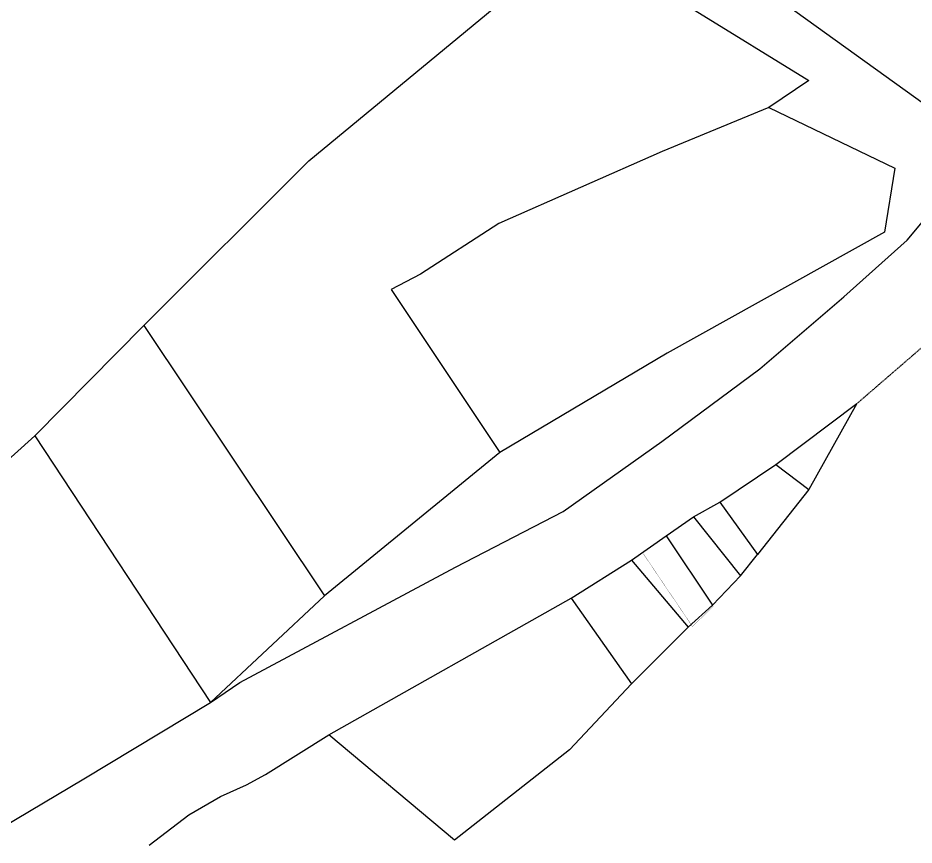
# Model space of a CAD drawing. Header units: millimetres. Extents: x 605783 to 610162, y 1302882 to 1324269.
# Drawn here: x 607840.4 to 608149.7, y 1323457.2 to 1323742.8 of the extents above; entities that cross this region are included whole.
import ezdxf

# ---------------------------------------------------------------- set-up
doc = ezdxf.new("R2010")
doc.units = ezdxf.units.MM
doc.linetypes.add('HIDDEN', pattern=[0.375, 0.25, -0.125])
for name, color, linetype in [('2', 7, 'Continuous'), ('3', 7, 'Continuous'), ('CVL_CUADCON_LIN', 8, 'Continuous')]:
    doc.layers.add(name, color=color, linetype=linetype)

msp = doc.modelspace()

# ---------------------------------------------------------------- linework, layer by layer
at = {"layer": '2', "color": 1, "linetype": 'Continuous'}
for p, q in [((608174, 1323698.058), (608074.23, 1323769.875)), ((607846.161, 1323598.585), (607883.802, 1323636.663)), ((607883.802, 1323636.663), (607946.2, 1323543.303)), ((608064.426, 1323627.029), (608006.718, 1323592.789)), ((608101.986, 1323588.601), (608129.954, 1323609.662)), ((608129.954, 1323609.662), (608113.409, 1323579.945)), ((607783.349, 1323541.731), (607846.161, 1323598.585)), ((607846.161, 1323598.585), (607906.784, 1323506.499)), ((608006.718, 1323592.789), (607946.2, 1323543.303)), ((608082.664, 1323575.663), (608101.986, 1323588.601)), ((608101.986, 1323588.601), (608113.409, 1323579.945)), ((608113.409, 1323579.945), (608095.601, 1323557.601)), ((608073.512, 1323570.592), (608082.664, 1323575.663)), ((608082.664, 1323575.663), (608095.601, 1323557.601)), ((608064.105, 1323563.995), (608073.512, 1323570.592)), ((608073.512, 1323570.592), (608089.75, 1323550.237)), ((608052.155, 1323555.623), (608064.105, 1323563.995)), ((608064.105, 1323563.995), (608080.085, 1323540.083)), ((608031.309, 1323542.432), (608052.155, 1323555.623)), ((608052.155, 1323555.623), (608071.693, 1323532.468)), ((607946.2, 1323543.303), (607906.784, 1323506.499)), ((607947.673, 1323495.264), (608031.309, 1323542.432)), ((608031.309, 1323542.432), (608052.11, 1323512.922)), ((608080.085, 1323540.083), (608071.693, 1323532.468)), ((608071.693, 1323532.468), (608052.11, 1323512.922)), ((607906.784, 1323506.499), (607916.953, 1323513.348)), ((607925.811, 1323481.566), (607947.673, 1323495.264)), ((607991.079, 1323458.862), (607947.673, 1323495.264)), ((607919.203, 1323478.016), (607925.811, 1323481.566)), ((607910.306, 1323473.961), (607919.203, 1323478.016)), ((607899.375, 1323467.62), (607910.306, 1323473.961)), ((607885.645, 1323457.216), (607899.375, 1323467.62))]:
    msp.add_line(p, q, dxfattribs=at)
for points in [[(607883.802, 1323636.663), (607940.772, 1323693.525), (608011.968, 1323752.403), (608033.087, 1323769.722)], [(608034.858, 1323769.729), (608113.305, 1323721.265), (608099.576, 1323711.878)], [(608099.576, 1323711.878), (608062.721, 1323696.674), (608006.294, 1323671.837), (607979.345, 1323654.333), (607969.177, 1323649.009), (608006.718, 1323592.789)], [(608099.576, 1323711.878), (608142.997, 1323690.98), (608139.417, 1323668.872), (608064.426, 1323627.029)], [(607916.953, 1323513.348), (607991.433, 1323553.158), (608028.546, 1323572.428), (608062.615, 1323596.53), (608096.431, 1323621.65), (608125.42, 1323646.523), (608147.29, 1323666.066), (608174, 1323698.058)], [(608080.085, 1323540.083), (608089.75, 1323550.237), (608095.601, 1323557.601)], [(608052.11, 1323512.922), (608030.745, 1323490.075), (607991.079, 1323458.862)], [(607825.434, 1323457.801), (607863.058, 1323480.121), (607906.784, 1323506.499)]]:
    msp.add_lwpolyline(points, dxfattribs=at)
at = {"layer": '3', "color": 30, "linetype": 'HIDDEN'}
msp.add_lwpolyline([(608129.954, 1323609.662), (608186.916, 1323658.899), (608223.303, 1323712.737), (608238.573, 1323738.389)], dxfattribs=at)
at = {"layer": 'CVL_CUADCON_LIN', "color": 2, "ltscale": 0.5, "const_width": 0.08, "flags": 128}
msp.add_lwpolyline([(608055.915, 1323558.258), (608064.105, 1323563.995), (608080.341, 1323539.665), (608073.177, 1323532.689)], close=True, dxfattribs=at)
at = {"layer": 'CVL_CUADCON_LIN', "color": 3, "ltscale": 0.5, "const_width": 0.08, "flags": 128}
msp.add_lwpolyline([(608064.105, 1323563.995), (608055.915, 1323558.258), (608073.177, 1323532.689), (608080.341, 1323539.665)], close=True, dxfattribs=at)
at = {"layer": 'CVL_CUADCON_LIN', "color": 2, "ltscale": 0.5, "const_width": 0.08, "flags": 128}
msp.add_lwpolyline([(608064.105, 1323563.995), (608055.915, 1323558.258)], dxfattribs=at)

doc.saveas('drawing.dxf')
